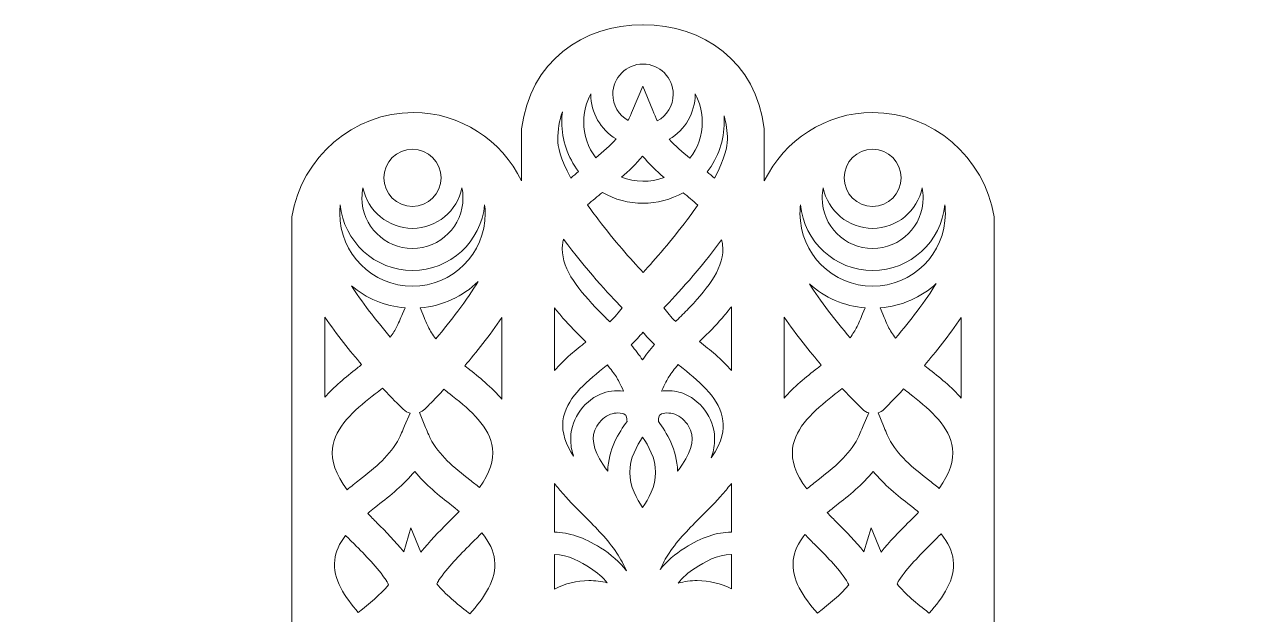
# Model space of a CAD drawing. Header units: millimetres. Extents: x 29 to 930, y -151 to 678.
# Drawn here: x 28.8 to 310.3, y 99.8 to 233.9 of the extents above; entities that cross this region are included whole.
import ezdxf

# ---------------------------------------------------------------- set-up
doc = ezdxf.new("R2010")
doc.units = ezdxf.units.MM
doc.header["$MEASUREMENT"] = 0
doc.layers.add('Layer 5', color=7, linetype='Continuous')

msp = doc.modelspace()

# ---------------------------------------------------------------- linework, layer by layer
at = {"layer": 'Layer 5', "lineweight": 0}
for points, knots in [([(301.69, 45.35), (294.62, 52.41), (283.36, 55.28), (268.2, 53.87), (261.36, 53.24), (255.13, 51.81), (249.49, 49.88), (249.49, 49.88), (249.49, 190.25), (249.49, 190.25), (247.28, 203.86), (235.39, 213.97), (221.83, 213.97), (211.16, 213.97), (201.76, 207.7), (197.16, 198.4), (197.16, 198.4), (197.16, 210.22), (197.16, 210.22), (195.36, 225.67), (183.11, 233.91), (169.58, 233.94), (169.58, 233.94), (169.58, 233.94), (169.58, 233.94), (169.57, 233.94), (169.55, 233.94), (169.54, 233.94), (169.53, 233.94), (169.51, 233.94), (169.5, 233.94), (169.5, 233.94), (169.5, 233.94), (169.5, 233.94), (155.97, 233.91), (143.72, 225.67), (141.91, 210.22), (141.91, 210.22), (141.91, 198.4), (141.91, 198.4), (137.32, 207.7), (127.92, 213.97), (117.25, 213.97), (103.69, 213.97), (91.8, 203.86), (89.58, 190.25), (89.58, 190.25), (89.58, 49.88), (89.58, 49.88), (83.95, 51.81), (77.72, 53.24), (70.88, 53.87), (55.72, 55.28), (44.45, 52.41), (37.39, 45.35), (28.77, 36.71), (29.74, 25.11), (29.79, 24.62), (29.79, 24.62), (29.92, 23.26), (29.92, 23.26), (29.92, 23.26), (31.28, 23.26), (31.28, 23.26), (31.54, 23.26), (31.86, 23.3), (32.34, 23.36), (34.59, 23.65), (39.86, 24.32), (45.78, 21.8), (53.27, 18.61), (59.04, 11.48), (62.92, 0.58), (64.55, -4.01), (65.23, -14.16), (66.01, -25.92), (66.98, -40.57), (68.2, -58.81), (71.73, -75.75), (75.91, -95.84), (82.43, -109.86), (91.66, -118.62), (105.17, -131.44), (121.45, -140.7), (140.04, -146.15), (152.78, -149.88), (163.8, -150.85), (168.88, -150.85), (169.11, -150.85), (169.33, -150.85), (169.54, -150.85), (169.75, -150.85), (169.97, -150.85), (170.2, -150.85), (175.28, -150.85), (186.3, -149.88), (199.04, -146.15), (217.63, -140.7), (233.91, -131.44), (247.42, -118.62), (256.65, -109.86), (263.17, -95.84), (267.35, -75.75), (270.88, -58.81), (272.09, -40.57), (273.07, -25.92), (273.85, -14.16), (274.53, -4.01), (276.16, 0.58), (280.04, 11.48), (285.8, 18.61), (293.3, 21.8), (299.22, 24.32), (304.49, 23.65), (306.73, 23.36), (307.22, 23.3), (307.53, 23.26), (307.79, 23.26), (307.79, 23.26), (309.16, 23.26), (309.16, 23.26), (309.16, 23.26), (309.29, 24.62), (309.29, 24.62), (309.33, 25.11), (310.31, 36.71), (301.69, 45.35)], [0, 0, 0, 0, 1, 1, 1, 2, 2, 2, 3, 3, 3, 4, 4, 4, 5, 5, 5, 6, 6, 6, 7, 7, 7, 8, 8, 8, 9, 9, 9, 10, 10, 10, 11, 11, 11, 12, 12, 12, 13, 13, 13, 14, 14, 14, 15, 15, 15, 16, 16, 16, 17, 17, 17, 18, 18, 18, 19, 19, 19, 20, 20, 20, 21, 21, 21, 22, 22, 22, 23, 23, 23, 24, 24, 24, 25, 25, 25, 26, 26, 26, 27, 27, 27, 28, 28, 28, 29, 29, 29, 30, 30, 30, 31, 31, 31, 32, 32, 32, 33, 33, 33, 34, 34, 34, 35, 35, 35, 36, 36, 36, 37, 37, 37, 38, 38, 38, 39, 39, 39, 40, 40, 40, 41, 41, 41, 42, 42, 42, 42]), ([(172.77, 212.06), (172.5, 212.69), (172.06, 213.73), (171.77, 214.43), (171.77, 214.43), (169.5, 219.93), (169.5, 219.93), (169.5, 219.93), (167.16, 214.46), (167.16, 214.46), (166.88, 213.81), (166.44, 212.8), (166.15, 212.15), (164.03, 213.36), (162.67, 215.62), (162.67, 218.12), (162.67, 221.91), (165.75, 225), (169.54, 225), (173.33, 225), (176.41, 221.91), (176.41, 218.12), (176.41, 215.54), (174.99, 213.24), (172.77, 212.06)], [0, 0, 0, 0, 1, 1, 1, 2, 2, 2, 3, 3, 3, 4, 4, 4, 5, 5, 5, 6, 6, 6, 7, 7, 7, 8, 8, 8, 8]), ([(163.41, 207.96), (162.06, 206.41), (160.47, 205.02), (158.79, 203.66), (157.01, 206), (156.04, 208.84), (156.04, 211.8), (156.04, 214.08), (156.62, 216.28), (157.67, 218.23), (157.67, 218.19), (157.67, 218.16), (157.67, 218.12), (157.67, 213.89), (159.87, 210.08), (163.41, 207.96)], [0, 0, 0, 0, 1, 1, 1, 2, 2, 2, 3, 3, 3, 4, 4, 4, 5, 5, 5, 5]), ([(181.41, 218.23), (182.47, 216.28), (183.04, 214.08), (183.04, 211.8), (183.04, 208.8), (182.05, 205.92), (180.22, 203.56), (178.47, 204.97), (176.89, 206.34), (175.53, 207.88), (179.12, 209.99), (181.41, 213.89), (181.41, 218.12), (181.41, 218.16), (181.41, 218.19), (181.41, 218.23)], [0, 0, 0, 0, 1, 1, 1, 2, 2, 2, 3, 3, 3, 4, 4, 4, 5, 5, 5, 5]), ([(154.87, 200.54), (154.28, 200.07), (153.69, 199.57), (153.1, 199.06), (150.67, 203.55), (150.12, 206.27), (150.12, 207.8), (150.12, 209.98), (150.48, 212.1), (151.19, 214.13), (151.09, 213.36), (151.04, 212.58), (151.04, 211.8), (151.04, 207.71), (152.39, 203.77), (154.87, 200.54)], [0, 0, 0, 0, 1, 1, 1, 2, 2, 2, 3, 3, 3, 4, 4, 4, 5, 5, 5, 5]), ([(187.99, 213.22), (188.5, 211.48), (188.76, 209.66), (188.76, 207.8), (188.76, 206.27), (188.22, 203.54), (185.81, 199.04), (185.25, 199.53), (184.68, 200), (184.13, 200.45), (186.66, 203.69), (188.04, 207.66), (188.04, 211.8), (188.04, 212.28), (188.02, 212.75), (187.99, 213.22)], [0, 0, 0, 0, 1, 1, 1, 2, 2, 2, 3, 3, 3, 4, 4, 4, 5, 5, 5, 5]), ([(117.05, 192.6), (113.47, 192.6), (110.55, 195.52), (110.55, 199.1), (110.55, 202.69), (113.47, 205.6), (117.05, 205.6), (120.64, 205.6), (123.55, 202.69), (123.55, 199.1), (123.55, 195.52), (120.64, 192.6), (117.05, 192.6)], [0, 0, 0, 0, 1, 1, 1, 2, 2, 2, 3, 3, 3, 4, 4, 4, 4]), ([(221.83, 192.6), (218.24, 192.6), (215.33, 195.52), (215.33, 199.1), (215.33, 202.69), (218.24, 205.6), (221.83, 205.6), (225.41, 205.6), (228.33, 202.69), (228.33, 199.1), (228.33, 195.52), (225.41, 192.6), (221.83, 192.6)], [0, 0, 0, 0, 1, 1, 1, 2, 2, 2, 3, 3, 3, 4, 4, 4, 4]), ([(164.62, 199.23), (166.32, 200.68), (167.98, 202.26), (169.44, 204.06), (170.91, 202.24), (172.6, 200.65), (174.33, 199.18), (171.23, 198.01), (167.69, 198.03), (164.62, 199.23)], [0, 0, 0, 0, 1, 1, 1, 2, 2, 2, 3, 3, 3, 3]), ([(117.05, 187.6), (122.61, 187.6), (127.25, 191.56), (128.32, 196.8), (128.47, 196.06), (128.55, 195.29), (128.55, 194.52), (128.55, 188.18), (123.39, 183.02), (117.05, 183.02), (110.71, 183.02), (105.55, 188.18), (105.55, 194.52), (105.55, 195.29), (105.63, 196.06), (105.78, 196.8), (106.85, 191.56), (111.5, 187.6), (117.05, 187.6)], [0, 0, 0, 0, 1, 1, 1, 2, 2, 2, 3, 3, 3, 4, 4, 4, 5, 5, 5, 6, 6, 6, 6]), ([(160.3, 195.76), (160.3, 195.76), (160.32, 195.77), (160.32, 195.77), (163.12, 194.15), (166.29, 193.3), (169.54, 193.3), (172.75, 193.3), (175.87, 194.13), (178.65, 195.71), (179.75, 194.84), (180.9, 193.9), (182.01, 192.89), (181.24, 191.78), (180.43, 190.65), (179.58, 189.52), (176.05, 184.83), (172.34, 180.6), (169.55, 177.59), (166.73, 180.6), (162.97, 184.83), (159.41, 189.53), (158.54, 190.67), (157.7, 191.82), (156.92, 192.94), (158.04, 193.95), (159.2, 194.89), (160.3, 195.76)], [0, 0, 0, 0, 1, 1, 1, 2, 2, 2, 3, 3, 3, 4, 4, 4, 5, 5, 5, 6, 6, 6, 7, 7, 7, 8, 8, 8, 9, 9, 9, 9]), ([(221.83, 187.6), (227.38, 187.6), (232.03, 191.56), (233.1, 196.8), (233.25, 196.06), (233.33, 195.29), (233.33, 194.52), (233.33, 188.18), (228.17, 183.02), (221.83, 183.02), (215.49, 183.02), (210.33, 188.18), (210.33, 194.52), (210.33, 195.29), (210.41, 196.06), (210.56, 196.8), (211.63, 191.56), (216.27, 187.6), (221.83, 187.6)], [0, 0, 0, 0, 1, 1, 1, 2, 2, 2, 3, 3, 3, 4, 4, 4, 5, 5, 5, 6, 6, 6, 6]), ([(117.05, 178.02), (125.64, 178.02), (132.71, 184.6), (133.48, 192.99), (133.56, 192.33), (133.6, 191.66), (133.6, 190.99), (133.6, 181.86), (126.18, 174.44), (117.05, 174.44), (107.93, 174.44), (100.5, 181.86), (100.5, 190.99), (100.5, 191.66), (100.54, 192.33), (100.62, 192.99), (101.39, 184.61), (108.47, 178.02), (117.05, 178.02)], [0, 0, 0, 0, 1, 1, 1, 2, 2, 2, 3, 3, 3, 4, 4, 4, 5, 5, 5, 6, 6, 6, 6]), ([(221.83, 178.02), (230.41, 178.02), (237.48, 184.6), (238.26, 192.98), (238.34, 192.32), (238.38, 191.66), (238.38, 190.99), (238.38, 181.86), (230.95, 174.44), (221.83, 174.44), (212.7, 174.44), (205.28, 181.86), (205.28, 190.99), (205.28, 191.66), (205.32, 192.32), (205.4, 192.98), (206.18, 184.6), (213.25, 178.02), (221.83, 178.02)], [0, 0, 0, 0, 1, 1, 1, 2, 2, 2, 3, 3, 3, 4, 4, 4, 5, 5, 5, 6, 6, 6, 6]), ([(161.99, 166.31), (161.79, 166.51), (161.6, 166.7), (161.4, 166.9), (161.4, 166.9), (161.34, 166.96), (161.34, 166.96), (160.45, 167.86), (159.53, 168.79), (158.66, 169.7), (154.44, 174.13), (150.62, 178.92), (151.23, 183.89), (151.28, 184.3), (151.35, 184.71), (151.46, 185.11), (156.44, 178.38), (161.9, 172.5), (164.78, 169.54), (164.04, 168.47), (163.12, 167.41), (161.99, 166.31)], [0, 0, 0, 0, 1, 1, 1, 2, 2, 2, 3, 3, 3, 4, 4, 4, 5, 5, 5, 6, 6, 6, 7, 7, 7, 7]), ([(180.23, 169.7), (179.34, 168.78), (178.42, 167.85), (177.53, 166.95), (177.35, 166.77), (177.17, 166.58), (176.99, 166.4), (175.91, 167.46), (175.03, 168.47), (174.31, 169.5), (177.15, 172.46), (182.52, 178.29), (187.45, 185.01), (187.54, 184.64), (187.61, 184.27), (187.65, 183.89), (188.26, 178.92), (184.44, 174.13), (180.22, 169.7), (180.22, 169.7), (180.23, 169.7), (180.23, 169.7)], [0, 0, 0, 0, 1, 1, 1, 2, 2, 2, 3, 3, 3, 4, 4, 4, 5, 5, 5, 6, 6, 6, 7, 7, 7, 7]), ([(122.36, 162.48), (121.65, 163.39), (121.07, 164.3), (120.6, 165.24), (120.42, 165.6), (119.78, 167.12), (119.38, 168.08), (119.38, 168.08), (118.79, 169.51), (118.79, 169.51), (123.91, 169.92), (128.53, 172.12), (132.02, 175.49), (130.81, 173.53), (129.29, 171.29), (127.38, 168.75), (125.86, 166.73), (124.18, 164.63), (122.36, 162.48)], [0, 0, 0, 0, 1, 1, 1, 2, 2, 2, 3, 3, 3, 4, 4, 4, 5, 5, 5, 6, 6, 6, 6]), ([(219.55, 168.11), (219.16, 167.21), (218.47, 165.62), (218.28, 165.24), (217.84, 164.38), (217.32, 163.54), (216.68, 162.7), (214.92, 164.77), (213.28, 166.81), (211.79, 168.76), (210.05, 171.06), (208.63, 173.11), (207.47, 174.94), (210.89, 171.87), (215.29, 169.88), (220.14, 169.5), (220.14, 169.5), (219.55, 168.11), (219.55, 168.11)], [0, 0, 0, 0, 1, 1, 1, 2, 2, 2, 3, 3, 3, 4, 4, 4, 5, 5, 5, 6, 6, 6, 6]), ([(227.05, 162.6), (226.38, 163.47), (225.83, 164.35), (225.37, 165.24), (225.19, 165.6), (224.55, 167.12), (224.15, 168.08), (224.15, 168.08), (223.57, 169.51), (223.57, 169.51), (228.46, 169.9), (232.89, 171.93), (236.32, 175.05), (235.16, 173.19), (233.73, 171.1), (231.96, 168.75), (230.47, 166.77), (228.82, 164.71), (227.05, 162.6)], [0, 0, 0, 0, 1, 1, 1, 2, 2, 2, 3, 3, 3, 4, 4, 4, 5, 5, 5, 6, 6, 6, 6]), ([(115.37, 169.5), (115.37, 169.5), (114.77, 168.11), (114.77, 168.11), (114.38, 167.21), (113.7, 165.62), (113.5, 165.24), (113.09, 164.42), (112.59, 163.62), (112, 162.83), (110.28, 164.86), (108.67, 166.85), (107.21, 168.76), (105.59, 170.9), (104.25, 172.82), (103.13, 174.55), (106.49, 171.7), (110.72, 169.87), (115.37, 169.5)], [0, 0, 0, 0, 1, 1, 1, 2, 2, 2, 3, 3, 3, 4, 4, 4, 5, 5, 5, 6, 6, 6, 6]), ([(156.54, 161.73), (155.37, 160.81), (154.18, 159.86), (153.04, 158.86), (151.66, 157.66), (150.46, 156.46), (149.41, 155.26), (149.41, 155.26), (149.41, 169.5), (149.41, 169.5), (149.99, 168.74), (150.63, 167.97), (151.32, 167.18), (152.87, 165.41), (154.54, 163.74), (156.15, 162.12), (156.28, 161.99), (156.41, 161.86), (156.54, 161.73)], [0, 0, 0, 0, 1, 1, 1, 2, 2, 2, 3, 3, 3, 4, 4, 4, 5, 5, 5, 6, 6, 6, 6]), ([(189.66, 155.25), (188.62, 156.45), (187.41, 157.65), (186.03, 158.86), (184.85, 159.89), (183.63, 160.87), (182.43, 161.82), (182.53, 161.92), (182.63, 162.02), (182.74, 162.12), (184.35, 163.74), (186.02, 165.41), (187.57, 167.18), (188.33, 168.06), (189.03, 168.92), (189.66, 169.75), (189.66, 169.75), (189.66, 155.25), (189.66, 155.25)], [0, 0, 0, 0, 1, 1, 1, 2, 2, 2, 3, 3, 3, 4, 4, 4, 5, 5, 5, 6, 6, 6, 6]), ([(104.47, 155.78), (103.18, 154.76), (101.84, 153.7), (100.56, 152.58), (99.24, 151.43), (98.09, 150.29), (97.08, 149.15), (97.08, 149.15), (97.08, 167.41), (97.08, 167.41), (99.86, 163.36), (102.94, 159.55), (105.48, 156.58), (105.13, 156.3), (104.79, 156.03), (104.47, 155.78)], [0, 0, 0, 0, 1, 1, 1, 2, 2, 2, 3, 3, 3, 4, 4, 4, 5, 5, 5, 5]), ([(128.95, 156.31), (131.51, 159.32), (134.61, 163.19), (137.41, 167.3), (137.41, 167.3), (137.41, 148.7), (137.41, 148.7), (136.31, 149.99), (135.03, 151.28), (133.54, 152.58), (132.27, 153.7), (130.94, 154.75), (129.62, 155.78), (129.4, 155.96), (129.18, 156.14), (128.95, 156.31)], [0, 0, 0, 0, 1, 1, 1, 2, 2, 2, 3, 3, 3, 4, 4, 4, 5, 5, 5, 5]), ([(209.25, 155.78), (207.95, 154.76), (206.62, 153.7), (205.33, 152.58), (203.93, 151.35), (202.71, 150.14), (201.66, 148.93), (201.66, 148.93), (201.66, 167.41), (201.66, 167.41), (204.47, 163.33), (207.58, 159.48), (210.14, 156.49), (209.84, 156.25), (209.55, 156.01), (209.25, 155.78)], [0, 0, 0, 0, 1, 1, 1, 2, 2, 2, 3, 3, 3, 4, 4, 4, 5, 5, 5, 5]), ([(241.99, 148.93), (240.94, 150.14), (239.72, 151.35), (238.32, 152.58), (237.04, 153.7), (235.7, 154.76), (234.39, 155.79), (234.13, 156), (233.87, 156.2), (233.61, 156.41), (236.14, 159.39), (239.21, 163.23), (241.99, 167.3), (241.99, 167.3), (241.99, 148.93), (241.99, 148.93)], [0, 0, 0, 0, 1, 1, 1, 2, 2, 2, 3, 3, 3, 4, 4, 4, 5, 5, 5, 5]), ([(169.44, 157.65), (168.69, 158.77), (167.84, 159.9), (166.84, 161.09), (167.87, 162.07), (168.76, 163.03), (169.53, 163.99), (170.28, 163.06), (171.14, 162.14), (172.12, 161.19), (171.09, 159.96), (170.21, 158.8), (169.44, 157.65)], [0, 0, 0, 0, 1, 1, 1, 2, 2, 2, 3, 3, 3, 4, 4, 4, 4]), ([(153.08, 139.14), (153.13, 137.94), (153.37, 136.8), (153.73, 135.72), (152.02, 138.35), (150.98, 141.06), (151.32, 143.82), (151.9, 148.63), (156.31, 152.47), (160.39, 155.69), (160.39, 155.69), (161.13, 156.28), (161.13, 156.28), (161.23, 156.36), (161.33, 156.43), (161.43, 156.51), (162.22, 155.56), (162.89, 154.67), (163.49, 153.77), (163.79, 153.31), (164.38, 152.15), (165.13, 150.55), (163.31, 150.81), (161.4, 150.53), (159.89, 149.88), (155.68, 148.08), (152.88, 143.66), (153.08, 139.14)], [0, 0, 0, 0, 1, 1, 1, 2, 2, 2, 3, 3, 3, 4, 4, 4, 5, 5, 5, 6, 6, 6, 7, 7, 7, 8, 8, 8, 9, 9, 9, 9]), ([(179.04, 149.88), (177.9, 150.37), (176.54, 150.65), (175.17, 150.65), (174.7, 150.65), (174.22, 150.62), (173.76, 150.55), (174.5, 152.15), (175.09, 153.31), (175.39, 153.77), (176.01, 154.7), (176.7, 155.62), (177.53, 156.6), (177.67, 156.48), (177.82, 156.37), (177.97, 156.25), (177.97, 156.25), (178.67, 155.69), (178.67, 155.69), (182.76, 152.47), (187.16, 148.63), (187.75, 143.82), (188, 141.75), (187.75, 139.27), (185.07, 135.36), (185.51, 136.55), (185.79, 137.8), (185.85, 139.14), (186.05, 143.66), (183.25, 148.08), (179.04, 149.88)], [0, 0, 0, 0, 1, 1, 1, 2, 2, 2, 3, 3, 3, 4, 4, 4, 5, 5, 5, 6, 6, 6, 7, 7, 7, 8, 8, 8, 9, 9, 9, 10, 10, 10, 10]), ([(107.91, 149.41), (107.91, 149.41), (108.56, 149.92), (108.56, 149.92), (109.11, 150.35), (109.67, 150.8), (110.24, 151.25), (112.47, 148.85), (114.03, 147.31), (114.22, 147.13), (114.22, 147.13), (114.92, 146.43), (114.92, 146.43), (115.37, 145.99), (115.92, 145.69), (116.49, 145.55), (116.49, 145.55), (115.27, 142.68), (115.27, 142.68), (114.88, 141.78), (114.2, 140.2), (114, 139.82), (112.05, 135.93), (108.61, 133.22), (104.97, 130.35), (104.05, 129.62), (103.1, 128.88), (102.17, 128.1), (99.58, 131.59), (98.49, 134.69), (98.84, 137.54), (99.42, 142.35), (103.83, 146.19), (107.91, 149.41)], [0, 0, 0, 0, 1, 1, 1, 2, 2, 2, 3, 3, 3, 4, 4, 4, 5, 5, 5, 6, 6, 6, 7, 7, 7, 8, 8, 8, 9, 9, 9, 10, 10, 10, 11, 11, 11, 11]), ([(132.31, 128.61), (131.58, 129.21), (130.85, 129.78), (130.13, 130.35), (126.49, 133.22), (123.05, 135.93), (121.1, 139.82), (120.92, 140.17), (120.28, 141.69), (119.88, 142.66), (119.88, 142.66), (118.64, 145.66), (118.64, 145.66), (119.08, 145.83), (119.49, 146.09), (119.85, 146.45), (119.85, 146.45), (120.55, 147.14), (120.55, 147.14), (120.84, 147.43), (122.22, 148.82), (124.21, 150.97), (124.65, 150.62), (125.08, 150.28), (125.52, 149.94), (125.52, 149.94), (126.19, 149.41), (126.19, 149.41), (130.27, 146.19), (134.68, 142.35), (135.26, 137.54), (135.26, 137.54), (135.26, 137.54), (135.26, 137.54), (135.6, 134.79), (134.66, 131.93), (132.31, 128.61)], [0, 0, 0, 0, 1, 1, 1, 2, 2, 2, 3, 3, 3, 4, 4, 4, 5, 5, 5, 6, 6, 6, 7, 7, 7, 8, 8, 8, 9, 9, 9, 10, 10, 10, 11, 11, 11, 12, 12, 12, 12]), ([(212.69, 149.41), (212.69, 149.41), (213.32, 149.91), (213.32, 149.91), (213.84, 150.32), (214.37, 150.74), (214.9, 151.16), (217.1, 148.8), (218.61, 147.31), (218.8, 147.13), (218.8, 147.13), (219.5, 146.43), (219.5, 146.43), (219.92, 146.03), (220.41, 145.74), (220.93, 145.58), (220.93, 145.58), (219.69, 142.68), (219.69, 142.68), (219.3, 141.78), (218.62, 140.2), (218.43, 139.82), (216.47, 135.93), (213.03, 133.22), (209.39, 130.35), (208.54, 129.68), (207.67, 128.99), (206.81, 128.28), (204.29, 131.74), (203.27, 134.71), (203.61, 137.54), (204.2, 142.35), (208.6, 146.19), (212.69, 149.41)], [0, 0, 0, 0, 1, 1, 1, 2, 2, 2, 3, 3, 3, 4, 4, 4, 5, 5, 5, 6, 6, 6, 7, 7, 7, 8, 8, 8, 9, 9, 9, 10, 10, 10, 11, 11, 11, 11]), ([(240.04, 137.54), (240.04, 137.54), (240.04, 137.54), (240.04, 137.54), (240.38, 134.75), (239.39, 131.83), (236.95, 128.43), (236.15, 129.09), (235.35, 129.72), (234.55, 130.35), (230.91, 133.22), (227.48, 135.93), (225.52, 139.82), (225.34, 140.17), (224.7, 141.69), (224.3, 142.66), (224.3, 142.66), (223.08, 145.61), (223.08, 145.61), (223.57, 145.78), (224.03, 146.06), (224.43, 146.45), (224.43, 146.45), (225.13, 147.14), (225.13, 147.14), (225.42, 147.44), (226.84, 148.86), (228.87, 151.06), (229.36, 150.68), (229.84, 150.3), (230.32, 149.92), (230.32, 149.92), (230.97, 149.41), (230.97, 149.41), (235.05, 146.19), (239.46, 142.35), (240.04, 137.54)], [0, 0, 0, 0, 1, 1, 1, 2, 2, 2, 3, 3, 3, 4, 4, 4, 5, 5, 5, 6, 6, 6, 7, 7, 7, 8, 8, 8, 9, 9, 9, 10, 10, 10, 11, 11, 11, 12, 12, 12, 12]), ([(159, 142.56), (159.74, 143.82), (160.89, 144.82), (162.15, 145.29), (162.67, 145.48), (163.27, 145.58), (163.83, 145.58), (164.49, 145.58), (165.1, 145.45), (165.46, 145.19), (165.66, 145.05), (165.86, 144.83), (165.84, 144.27), (165.83, 144.06), (165.85, 143.84), (165.9, 143.64), (164.07, 141.26), (161.62, 137.17), (161.52, 132.36), (161.14, 132.87), (160.77, 133.38), (160.41, 133.9), (158.08, 137.29), (157.6, 140.2), (159, 142.56)], [0, 0, 0, 0, 1, 1, 1, 2, 2, 2, 3, 3, 3, 4, 4, 4, 5, 5, 5, 6, 6, 6, 7, 7, 7, 8, 8, 8, 8]), ([(178.52, 133.9), (178.17, 133.38), (177.79, 132.87), (177.41, 132.36), (177.31, 137.17), (174.86, 141.26), (173.03, 143.64), (173.08, 143.84), (173.1, 144.06), (173.09, 144.27), (173.07, 144.83), (173.27, 145.05), (173.47, 145.19), (174.14, 145.67), (175.65, 145.71), (176.78, 145.29), (178.04, 144.82), (179.19, 143.82), (179.93, 142.56), (181.33, 140.2), (180.85, 137.29), (178.52, 133.9)], [0, 0, 0, 0, 1, 1, 1, 2, 2, 2, 3, 3, 3, 4, 4, 4, 5, 5, 5, 6, 6, 6, 7, 7, 7, 7]), ([(169.46, 140.04), (170.79, 138.17), (172.41, 135.24), (172.41, 132.06), (172.41, 128.89), (170.79, 125.96), (169.46, 124.09), (168.14, 125.96), (166.52, 128.89), (166.52, 132.06), (166.52, 135.24), (168.14, 138.17), (169.46, 140.04)], [0, 0, 0, 0, 1, 1, 1, 2, 2, 2, 3, 3, 3, 4, 4, 4, 4]), ([(108.41, 123.98), (108.41, 123.98), (109.1, 124.53), (109.1, 124.53), (112.06, 126.85), (115.1, 129.25), (117.55, 132.28), (120, 129.25), (123.04, 126.85), (126, 124.53), (126, 124.53), (126.69, 123.98), (126.69, 123.98), (126.98, 123.75), (127.32, 123.49), (127.68, 123.19), (126.84, 122.32), (125.95, 121.42), (125.16, 120.62), (125.16, 120.62), (125.16, 120.62), (125.16, 120.62), (123.05, 118.49), (120.89, 116.31), (118.96, 113.89), (118.96, 113.89), (116.71, 119.47), (116.71, 119.47), (116.71, 119.47), (115.06, 114), (115.06, 114), (113.15, 116.37), (111.03, 118.52), (108.95, 120.61), (108.26, 121.3), (107.56, 122.02), (106.86, 122.74), (107.41, 123.19), (107.94, 123.61), (108.41, 123.98)], [0, 0, 0, 0, 1, 1, 1, 2, 2, 2, 3, 3, 3, 4, 4, 4, 5, 5, 5, 6, 6, 6, 7, 7, 7, 8, 8, 8, 9, 9, 9, 10, 10, 10, 11, 11, 11, 12, 12, 12, 13, 13, 13, 13]), ([(163.58, 113.7), (164.47, 112.37), (165.19, 111.01), (165.75, 109.65), (164.24, 111.64), (162.27, 113.4), (159.86, 114.9), (156.06, 117.27), (152.62, 118.45), (149.41, 118.46), (149.41, 118.46), (149.41, 129.55), (149.41, 129.55), (150.02, 128.76), (150.68, 127.95), (151.41, 127.12), (152.96, 125.35), (154.62, 123.68), (156.24, 122.06), (158.85, 119.44), (161.56, 116.74), (163.58, 113.7)], [0, 0, 0, 0, 1, 1, 1, 2, 2, 2, 3, 3, 3, 4, 4, 4, 5, 5, 5, 6, 6, 6, 7, 7, 7, 7]), ([(189.66, 118.46), (189.64, 118.46), (189.62, 118.46), (189.61, 118.46), (186.39, 118.46), (182.93, 117.29), (179.11, 114.9), (176.81, 113.47), (174.92, 111.81), (173.44, 109.94), (173.98, 111.2), (174.66, 112.47), (175.49, 113.7), (177.51, 116.73), (180.21, 119.44), (182.84, 122.07), (184.45, 123.68), (186.11, 125.35), (187.66, 127.12), (188.39, 127.95), (189.05, 128.77), (189.66, 129.56), (189.66, 129.56), (189.66, 118.46), (189.66, 118.46)], [0, 0, 0, 0, 1, 1, 1, 2, 2, 2, 3, 3, 3, 4, 4, 4, 5, 5, 5, 6, 6, 6, 7, 7, 7, 8, 8, 8, 8]), ([(212.83, 123.98), (212.83, 123.98), (213.53, 124.53), (213.53, 124.53), (216.48, 126.85), (219.52, 129.25), (221.97, 132.28), (224.42, 129.25), (227.46, 126.85), (230.42, 124.53), (230.42, 124.53), (231.11, 123.98), (231.11, 123.98), (231.48, 123.69), (231.88, 123.37), (232.3, 123.03), (231.51, 122.21), (230.68, 121.37), (229.93, 120.62), (227.83, 118.49), (225.67, 116.31), (223.74, 113.89), (223.74, 113.89), (221.49, 119.47), (221.49, 119.47), (221.49, 119.47), (219.83, 114), (219.83, 114), (217.93, 116.37), (215.8, 118.52), (213.73, 120.61), (212.99, 121.36), (212.22, 122.12), (211.48, 122.9), (211.96, 123.29), (212.42, 123.65), (212.83, 123.98)], [0, 0, 0, 0, 1, 1, 1, 2, 2, 2, 3, 3, 3, 4, 4, 4, 5, 5, 5, 6, 6, 6, 7, 7, 7, 8, 8, 8, 9, 9, 9, 10, 10, 10, 11, 11, 11, 12, 12, 12, 12]), ([(129.78, 100.13), (127.1, 102.25), (124.55, 104.26), (122.6, 106.72), (122.83, 107.14), (122.95, 107.34), (123, 107.42), (125.02, 110.45), (127.73, 113.16), (130.36, 115.79), (131.18, 116.61), (132.01, 117.45), (132.84, 118.3), (134.57, 116.2), (135.51, 114.2), (135.76, 112.11), (136.3, 107.71), (133.36, 103.5), (130.12, 99.86), (130.01, 99.95), (129.9, 100.04), (129.78, 100.13)], [0, 0, 0, 0, 1, 1, 1, 2, 2, 2, 3, 3, 3, 4, 4, 4, 5, 5, 5, 6, 6, 6, 7, 7, 7, 7]), ([(103.75, 115.78), (106.37, 113.16), (109.08, 110.45), (111.1, 107.42), (111.16, 107.32), (111.32, 107.07), (111.62, 106.5), (109.71, 104.16), (107.27, 102.23), (104.69, 100.19), (101.74, 103.56), (98.81, 107.79), (99.34, 112.11), (99.57, 113.99), (100.38, 115.84), (101.82, 117.73), (102.47, 117.07), (103.12, 116.42), (103.75, 115.78)], [0, 0, 0, 0, 1, 1, 1, 2, 2, 2, 3, 3, 3, 4, 4, 4, 5, 5, 5, 6, 6, 6, 6]), ([(203.76, 112.11), (204, 114.05), (204.86, 115.97), (206.4, 117.93), (207.1, 117.21), (207.81, 116.5), (208.5, 115.8), (208.5, 115.8), (208.53, 115.77), (208.53, 115.77), (211.15, 113.16), (213.86, 110.45), (215.87, 107.42), (215.94, 107.32), (216.1, 107.07), (216.39, 106.5), (214.47, 104.14), (211.99, 102.18), (209.38, 100.12), (209.34, 100.09), (209.3, 100.06), (209.26, 100.02), (206.09, 103.6), (203.23, 107.75), (203.76, 112.11)], [0, 0, 0, 0, 1, 1, 1, 2, 2, 2, 3, 3, 3, 4, 4, 4, 5, 5, 5, 6, 6, 6, 7, 7, 7, 8, 8, 8, 8]), ([(234.69, 100.02), (234.65, 100.06), (234.6, 100.09), (234.56, 100.13), (231.87, 102.25), (229.32, 104.26), (227.38, 106.72), (227.6, 107.14), (227.73, 107.34), (227.78, 107.42), (229.8, 110.45), (232.51, 113.16), (235.14, 115.79), (235.89, 116.54), (236.65, 117.31), (237.42, 118.1), (239.03, 116.07), (239.94, 114.1), (240.19, 112.11), (240.19, 112.11), (240.19, 112.11), (240.19, 112.11), (240.72, 107.75), (237.85, 103.6), (234.69, 100.02)], [0, 0, 0, 0, 1, 1, 1, 2, 2, 2, 3, 3, 3, 4, 4, 4, 5, 5, 5, 6, 6, 6, 7, 7, 7, 8, 8, 8, 8]), ([(149.41, 113.38), (152.44, 113.37), (155.46, 111.66), (157.57, 110.3), (159.11, 109.3), (160.39, 108.17), (161.41, 106.92), (160.05, 107.26), (158.65, 107.44), (157.23, 107.44), (154.45, 107.44), (151.79, 106.78), (149.41, 105.5), (149.41, 105.5), (149.41, 113.38), (149.41, 113.38)], [0, 0, 0, 0, 1, 1, 1, 2, 2, 2, 3, 3, 3, 4, 4, 4, 5, 5, 5, 5]), ([(177.51, 106.85), (178.54, 108.13), (179.84, 109.29), (181.4, 110.3), (183.52, 111.67), (186.54, 113.38), (189.58, 113.38), (189.61, 113.38), (189.63, 113.38), (189.66, 113.38), (189.66, 113.38), (189.66, 105.53), (189.66, 105.53), (187.25, 106.8), (184.58, 107.44), (181.9, 107.44), (180.42, 107.44), (178.95, 107.24), (177.51, 106.85)], [0, 0, 0, 0, 1, 1, 1, 2, 2, 2, 3, 3, 3, 4, 4, 4, 5, 5, 5, 6, 6, 6, 6])]:
    msp.add_open_spline(points, degree=3, knots=knots, dxfattribs=at)

doc.saveas('drawing.dxf')
